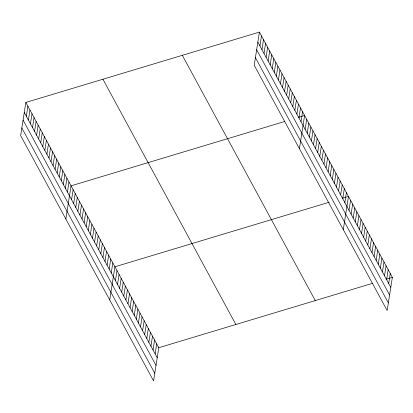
<?xml version="1.0" encoding="UTF-8"?>
<svg xmlns="http://www.w3.org/2000/svg" width="413" height="413" viewBox="0 0 413 413"><rect width="100%" height="100%" fill="white"/><g stroke="black" fill="none" stroke-linecap="round" stroke-linejoin="round"><path stroke-width="0.62" d="M25.849 102.45L20.65 135.634L153.579 380.905L158.778 347.72L25.849 102.45L259.421 32.095L392.35 277.366L387.151 310.55L254.222 65.28L259.421 32.095M26.334 116.234L27.903 106.239M28.389 120.023L29.958 110.034M30.443 123.812L32.008 113.823M32.498 127.607L34.062 117.612M34.553 131.396L36.117 121.401M36.607 135.185L38.172 125.196M38.662 138.974L40.226 128.985M40.717 142.769L42.281 132.774M42.771 146.558L44.336 136.564M44.826 150.347L46.39 140.358M46.881 154.137L48.445 144.147M48.935 157.931L50.5 147.937M50.99 161.72L52.554 151.726M53.045 165.51L54.609 155.515M55.099 169.299L56.664 159.31M57.154 173.088L58.718 163.099M59.209 176.883L60.773 166.888M61.263 180.672L62.828 170.677M63.313 184.461L64.882 174.472M65.368 188.251L66.937 178.261M67.422 192.045L68.986 182.05M65.848 219.029L71.041 185.84L284.779 121.463M71.568 199.685L73.132 189.696M73.659 203.542L75.223 193.552M75.744 207.398L77.308 197.404M77.835 211.249L79.399 201.26M79.921 215.106L81.49 205.111M82.011 218.957L83.576 208.968M84.102 222.814L85.667 212.819M86.188 226.67L87.752 216.675M88.279 230.521L89.843 220.532M90.37 234.377L91.934 224.383M92.455 238.229L94.019 228.239M94.546 242.085L96.11 232.091M96.637 245.936L98.201 235.947M98.722 249.793L100.287 239.798M100.813 253.649L102.378 243.655M102.899 257.5L104.468 247.511M104.99 261.357L106.554 251.362M107.081 265.208L108.645 255.219M109.166 269.064L110.73 259.07M111.257 272.916L112.821 262.926M109.713 299.967L114.912 266.783L329.213 202.231M115.433 280.628L116.998 270.634M117.524 284.48L119.089 274.49M119.615 288.336L121.179 278.341M121.701 292.187L123.265 282.198M123.792 296.044L125.356 286.049M125.877 299.895L127.447 289.905M127.968 303.751L129.532 293.762M130.059 307.608L131.623 297.613M132.145 311.459L133.709 301.469M134.235 315.315L135.8 305.321M136.326 319.166L137.89 309.177M138.412 323.023L139.976 313.028M140.503 326.879L142.067 316.885M142.588 330.73L144.158 320.741M144.679 334.587L146.243 324.592M146.77 338.438L148.334 328.449M148.856 342.294L150.42 332.3M150.946 346.146L152.511 336.156M153.037 350.002L154.601 340.007M155.123 353.858L156.687 343.864M259.906 45.879L261.475 35.885M261.961 49.668L263.53 39.679M264.015 53.458L265.58 43.468M266.07 57.252L267.634 47.258M268.125 61.041L269.689 51.047M270.179 64.831L271.744 54.841M272.234 68.62L273.798 58.631M274.289 72.414L275.853 62.42M276.343 76.204L277.908 66.209M278.398 79.993L279.962 69.998M280.453 83.782L282.017 73.793M282.507 87.571L284.072 77.582M284.562 91.366L286.126 81.371M286.617 95.155L288.181 85.161M288.672 98.944L290.236 88.955M290.726 102.734L292.29 92.744M292.781 106.528L294.345 96.534M294.836 110.317L296.4 100.323M296.885 114.107L298.454 104.117M298.94 117.896L300.509 107.907M300.994 121.69L302.559 111.696M299.42 148.675L304.613 115.485L298.382 117.364M305.14 129.331L306.704 119.342M307.231 133.187L308.795 123.193M309.316 137.044L310.881 127.049M311.407 140.895L312.971 130.906M313.493 144.751L315.062 134.757M315.584 148.603L317.148 138.613M317.674 152.459L319.239 142.464M319.76 156.31L321.324 146.321M321.851 160.167L323.415 150.177M323.942 164.023L325.506 154.028M326.027 167.874L327.592 157.885M328.118 171.731L329.682 161.736M330.209 175.582L331.773 165.592M332.295 179.438L333.859 169.444M334.385 183.289L335.95 173.3M336.471 187.146L338.04 177.156M338.562 191.002L340.126 181.008M340.653 194.853L342.217 184.864M342.738 198.71L344.303 188.715M344.829 202.561L346.393 192.572M343.286 229.613L348.484 196.423L342.248 198.302M349.006 210.274L350.57 200.279M351.096 214.125L352.661 204.136M353.187 217.981L354.752 207.987M355.273 221.833L356.837 211.843M357.364 225.689L358.928 215.694M359.449 229.54L361.019 219.551M361.54 233.397L363.104 223.402M363.631 237.253L365.195 227.258M365.717 241.104L367.281 231.115M367.807 244.961L369.372 234.966M369.898 248.812L371.463 238.822M371.984 252.668L373.548 242.674M374.075 256.519L375.639 246.53M376.16 260.376L377.73 250.386M378.251 264.232L379.815 254.238M380.342 268.083L381.906 258.094M382.428 271.94L383.992 261.945M384.518 275.791L386.083 265.802M386.609 279.647L388.174 269.653M388.695 283.499L390.259 273.509M158.778 347.72L372.516 283.339M386.114 279.24L392.35 277.366M257.857 42.09L390.786 287.355M256.654 49.741L389.588 295.011M255.42 57.629L388.354 302.894M182.339 55.311L315.269 300.581M102.925 79.234L235.859 324.499M24.284 112.444L157.214 357.71M23.082 120.095L156.016 365.366M21.848 127.984L154.782 373.249"/></g></svg>
